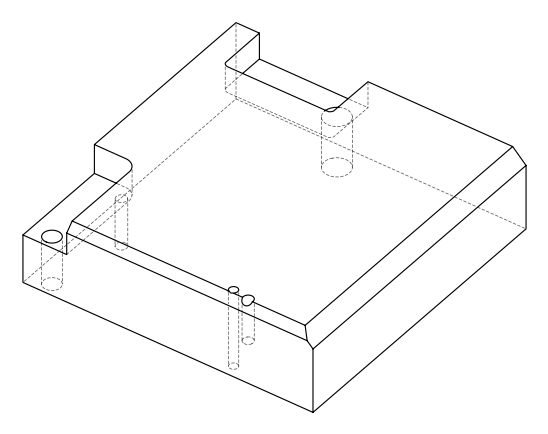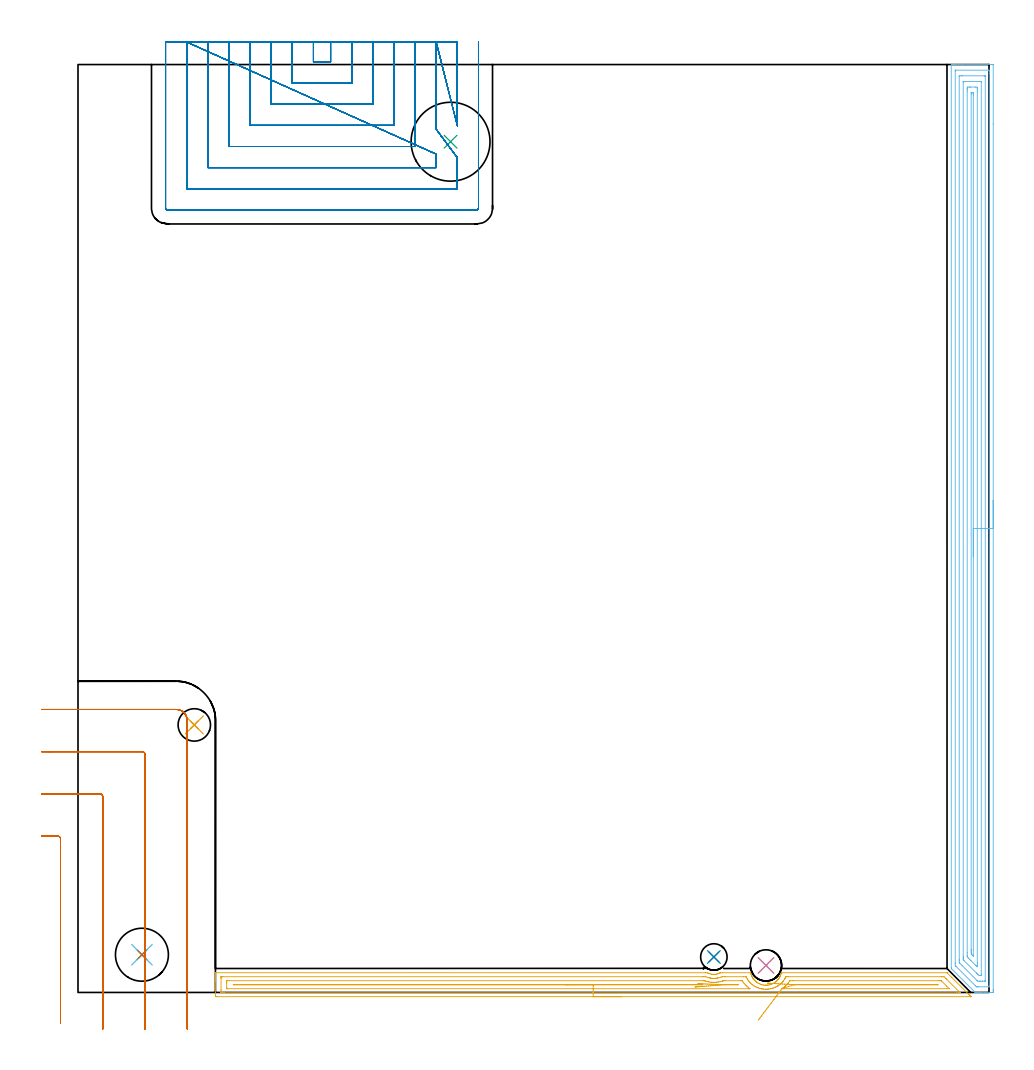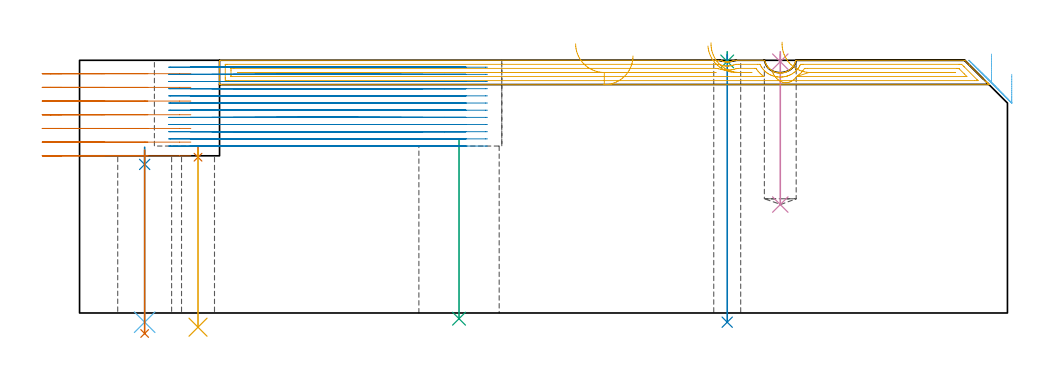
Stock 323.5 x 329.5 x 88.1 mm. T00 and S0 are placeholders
(PLAN: 14 operations, 9 tool changes, 77.6 min)
(1 SPOT_DRILL | STEP1HOLE | NXT0321_9005460120000 | 0.04 min | 3658 mm3)
(2 SPOT_DRILL_1 | STEP1HOLE_1 | NXT0321_9005460120000 | 0.06 min | 3940 mm3)
(3 SPOT_DRILL_2 | STEP1HOLE_2 | NXT0321_9005460120000 | 0.03 min | 2 mm3)
(4 SPOT_DRILL_3 | STEP1POCKET | NXT0321_9005460120000 | 0.03 min | 0 mm3)
(5 DRILL_THROUGH_HOLE_INTO_CENTER | STEP1HOLE | UGT0301_510 | 0.26 min | 5763 mm3)
(6 DRILL_THROUGH_HOLE_INTO_CENTER_1 | STEP1HOLE_1 | NXT0301_065 | 0.25 min | 3656 mm3)
(7 DRILL_TO_ENLARGE_THROUGH_HOLE | STEP1HOLE_1 | UGT0301_256 | 0.26 min | 16833 mm3)
(8 DRILL_THROUGH_HOLE_INTO_CENTER_2 | STEP1HOLE_2 | NXT0301_065 | 0.37 min | 6090 mm3)
(9 INDEXABLE_INSERT_DRILL_THROUGH_HOLE_FROM_SOLID | STEP1HOLE_3 | NXT0302_027 | 0.26 min | 54215 mm3)
(10 DRILL_BLIND_HOLE_INTO_CENTER | STEP1POCKET | NXT0301_082 | 0.21 min | 4724 mm3)
(11 AREA_MILL | FG_CHAMFER_SURFACE | UGT0205_001 | 8.63 min | 9986 mm3)
(12 AREA_MILL_1 | FG_CHAMFER_SURFACE_1 | UGT0205_001 | 15.91 min | 36202 mm3)
(13 MILL_CORNER_NOTCH_RECTANGULAR | CORNER_NOTCH_RECTANGULAR | UGT0201_094 | Follow Part, ap 5, ae 75% | 7.42 min | 165030 mm3)
(14 MILL_SLOT | SLOT_PARTIAL_RECTANGULAR | NXT0201_013 | Follow Part, ap 2.5, ae 75% | 43.88 min | 186157 mm3)
(TOOL NXT0321_9005460120000 | NC Spot Drill, 142deg, 12mm, Carbide, Uncoated | D12 PA142 FL30 Z2)
(TOOL UGT0301_510 | Carbide Drill 11.5 mm | D11.5 PA118 FL94 Z2)
(TOOL NXT0301_065 | Carbide Drill 9.4mm [860.1-0940-075A1-MM 2214] | D9.4 PA140 FL98 Z2)
(TOOL UGT0301_256 | Twist Drill 18.8 mm | D18.8 PA118 FL135 Z2)
(TOOL NXT0302_027 | Index. Insert Drill 28mm [880-D2800L32-05] | D28 PA176 FL140 Z2)
(TOOL NXT0301_082 | Carbide Drill 11.1mm [860.1-1110-033A1-MM 2214] | D11.1 PA140 FL55 Z2)
(TOOL UGT0205_001 | Chamfer Mill 20 x 3 x 45 deg. | D20 FL50 Z2)
(TOOL UGT0201_094 | End mill 20 mm | D20 FL38 Z4)
(TOOL NXT0201_013 | ENDMILL 10mm | D10 FL30 Z4)
(OP 1 SPOT_DRILL)
G17 G21 G94 G90
T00 M6
G54
G17 G0 G90 X41.3 Y95. S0 M3
G43 Z98.1 H0
G94 G81 G98 Z54.305 F250. R57.8
G80
M5
M2
(OP 2 SPOT_DRILL_1)
G17 G21 G94 G90
T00 M6
G54
G17 G0 G90 X22.7 Y13.4 S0 M3
G43 Z98.1 H0
G94 G81 G98 Z51.8 F250. R57.8
G80
M5
M2
(OP 3 SPOT_DRILL_2)
G17 G21 G94 G90
T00 M6
G54
G17 G0 G90 X225.8 Y12.6 S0 M3
G43 Z98.1 H0
G94 G81 G98 Z87.695 F250. R91.1
G80
M5
M2
(OP 4 SPOT_DRILL_3)
G17 G21 G94 G90
T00 M6
G54
G17 G0 G90 X244.3 Y9.6 S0 M3
G43 Z98.1 H0
G94 G81 G98 Z87.622 F250. R91.1
G80
M5
M2
(OP 5 DRILL_THROUGH_HOLE_INTO_CENTER)
G17 G21 G94 G90
T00 M6
G54
G17 G0 G90 X41.3 Y95. S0 M3
G43 Z98.1 H0
G94 G73 G98 Z-4.955 F250. Q9.959 R56.8
G80
M5
M2
(OP 6 DRILL_THROUGH_HOLE_INTO_CENTER_1)
G17 G21 G94 G90
T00 M6
G54
G17 G0 G90 X22.7 Y13.4 S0 M3
G43 Z98.1 H1
G94 G73 G98 Z-3.211 F250. Q8.287 R56.8
G80
M5
M2
(OP 7 DRILL_TO_ENLARGE_THROUGH_HOLE)
G17 G21 G94 G90
T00 M6
G54
G17 G0 G90 X22.7 Y13.4 S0 M3
G43 Z98.1 H0
G94 G73 G98 Z-7.148 F250. Q15.487 R56.8
G80
M5
M2
(OP 8 DRILL_THROUGH_HOLE_INTO_CENTER_2)
G17 G21 G94 G90
T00 M6
G54
G17 G0 G90 X225.8 Y12.6 S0 M3
G43 Z98.1 H1
G94 G73 G98 Z-3.211 F250. Q9.131 R90.1
G80
M5
M2
(OP 9 INDEXABLE_INSERT_DRILL_THROUGH_HOLE_FROM_SOLID)
G17 G21 G94 G90
T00 M6
G54
G17 G0 G90 X132.3 Y302.1 S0 M3
G43 Z98.1 H1
G94 G81 G98 Z-1.989 F250. R60.2
G80
M5
M2
(OP 10 DRILL_BLIND_HOLE_INTO_CENTER)
G17 G21 G94 G90
T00 M6
G54
G17 G0 G90 X244.3 Y9.6 S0 M3
G43 Z98.1 H1
G94 G81 G98 Z37.8 F250. R90.1
G80
M5
M2
(OP 11 AREA_MILL)
G17 G21 G94 G90
T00 M6
G54
G17 G0 G90 X192.95 Y-1.5 S1061 M3
G43 Z98.1 H0
Z89.6
G94 G1 X192.912 Z88.728 F250.
X192.798 Z87.864
X192.609 Z87.012
X192.347 Z86.18
X192.013 Z85.374
X191.61 Z84.6
X191.141 Z83.864
X190.61 Z83.172
X190.021 Z82.529
X189.378 Z81.94
X188.686 Z81.409
X187.95 Z80.94
X187.176 Z80.537
X186.37 Z80.203
X185.538 Z79.941
X184.686 Z79.752
X183.822 Z79.638
X182.95 Z79.6
X49.416
X49.086 Y-1.498 Z79.601
X48.81 Y-1.493 Z79.604
X48.8 Y-1.176 Z79.922
Y4.059 Z85.153
Y4.6 Z85.697
Y4.931 Z86.027
Y5.473 Z86.568
Y5.803 Z86.898
Y6.465 Z87.564
Y6.754 Z87.853
X48.802 Y6.878 Z87.97
X48.81 Y6.997 Z88.088
X48.969 Y7. Z88.1
X222.698
X223.499 Y6.994 Z88.092
X223.564 Y6.967 Z88.067
X223.648 Y6.923 Z88.023
X224.048 Y6.753 Z87.848
X224.259 Y6.676 Z87.775
X224.455 Y6.609 Z87.702
X224.9 Y6.502 Z87.594
X225.17 Y6.458 Z87.555
X225.348 Y6.432 Z87.525
X225.377 Y6.43 Z87.522
X225.484 Y6.421 Z87.515
X225.578 Y6.416 Z87.505
X225.599 Y6.412 Z87.507
X225.627 Y6.41 Z87.505
X225.824 Y6.412 Z87.501
X225.962 Y6.409 Z87.505
X225.979 Y6.41 Z87.507
X226.047 Y6.415 Z87.511
X226.057 Y6.418 Z87.509
X226.139 Y6.422 Z87.518
X226.241 Y6.43 Z87.524
X226.689 Y6.499 Z87.593
X227.133 Y6.605 Z87.699
X227.546 Y6.749 Z87.848
X227.951 Y6.923 Z88.023
X228.033 Y6.966 Z88.065
X228.057 Y6.978 Z88.078
X228.089 Y6.993 Z88.093
X228.95 Y7. Z88.1
X238.775
X238.851 Y6.995 Z88.091
X238.878 Y6.925 Z88.022
X239.004 Y6.475 Z87.573
X239.073 Y6.281 Z87.38
X239.161 Y6.032 Z87.131
X239.265 Y5.803 Z86.902
X239.367 Y5.58 Z86.679
X239.608 Y5.141 Z86.241
X239.63 Y5.107 Z86.206
X239.668 Y5.054 Z86.153
X239.761 Y4.931 Z86.026
X239.867 Y4.786 Z85.885
X239.954 Y4.668 Z85.767
X239.966 Y4.653 Z85.752
X240.103 Y4.495 Z85.59
X240.264 Y4.305 Z85.404
X240.311 Y4.25 Z85.349
X240.34 Y4.221 Z85.321
X240.522 Y4.04 Z85.139
X240.856 Y3.768 Z84.868
X240.958 Y3.684 Z84.784
X241.157 Y3.545 Z84.642
X241.254 Y3.477 Z84.573
X241.419 Y3.359 Z84.458
X241.857 Y3.131 Z84.226
X242.307 Y2.932 Z84.029
X242.751 Y2.783 Z83.88
X243.2 Y2.671 Z83.769
X243.646 Y2.6 Z83.699
X244.093 Y2.565 Z83.659
X244.134
X244.266 Y2.568 Z83.656
X244.357 Z83.657
X244.539 Y2.566 Z83.662
X244.939 Y2.6 Z83.698
X244.985 Y2.604 Z83.702
X245.434 Y2.677 Z83.775
X245.878 Y2.793 Z83.886
X245.921 Y2.808 Z83.9
X246.101 Y2.867 Z83.966
X246.182 Y2.895 Z83.994
X246.328 Y2.947 Z84.043
X246.77 Y3.14 Z84.239
X246.855 Y3.186 Z84.285
X247.172 Y3.36 Z84.458
X247.663 Y3.695 Z84.794
X247.909 Y3.899 Z84.999
X247.985 Y3.963 Z85.062
X248.087 Y4.059 Z85.157
X248.29 Y4.25 Z85.35
X248.336 Y4.301 Z85.401
X248.51 Y4.495 Z85.591
X248.556 Y4.544 Z85.641
X248.789 Y4.851 Z85.95
X248.842 Y4.931 Z86.027
X248.898 Y5.013 Z86.112
X248.985 Y5.141 Z86.24
X249.054 Y5.263 Z86.361
X249.112 Y5.367 Z86.463
X249.196 Y5.514 Z86.613
X249.233 Y5.58 Z86.679
X249.257 Y5.63 Z86.729
X249.338 Y5.803 Z86.899
X249.448 Y6.034 Z87.132
X249.494 Y6.169 Z87.269
X249.529 Y6.274 Z87.373
X249.596 Y6.476 Z87.573
X249.652 Y6.676 Z87.77
X249.692 Y6.82 Z87.915
X249.724 Y6.927 Z88.02
X249.748 Y6.997 Z88.089
X249.94 Y7. Z88.1
X308.445
X308.595 Y6.997 Z88.089
X308.679 Y6.922 Z88.019
X310.23 Y5.37 Z86.47
X315.905 Y-0.303 Z80.793
X316.037 Y-0.436 Z80.662
X316.204 Y-0.603 Z80.495
X316.342 Y-0.739 Z80.356
X316.484 Y-0.883 Z80.215
X316.63 Y-1.029 Z80.069
X316.778 Y-1.176 Z79.92
X316.931 Y-1.33 Z79.768
X317.092 Y-1.491 Z79.607
X317.096 Y-1.498 Z79.6
Y-1.499 Z79.599
X317.039 Y-1.5 Z79.6
X316.931
X182.95
Y-0.086 Z81.014
X51.873
X51.202 Y-0.084 Z81.016
X50.976 Y-0.082 Z81.018
X50.853 Y-0.079 Z81.021
X50.809 Y-0.069 Z81.031
X50.807 Y-0.045 Z81.055
X50.802 Y0.088 Z81.188
X50.8 Y0.569 Z81.669
Y0.962 Z82.062
Y4.931 Z86.031
X50.801 Y5.323 Z86.423
X50.804 Y5.455 Z86.555
X50.81 Y5.559 Z86.659
X50.813 Y5.58 Z86.68
X50.827 Y5.581 Z86.681
X50.867 Y5.583 Z86.683
X51.202 Y5.585 Z86.685
X51.425 Y5.586 Z86.686
X221.804 Y5.585 Z86.685
X222.029 Y5.584 Z86.684
X222.698 Y5.579 Z86.679
X222.938 Y5.569 Z86.669
X223.591 Y5.338 Z86.438
X223.771 Y5.284 Z86.384
X224.377 Y5.14 Z86.24
X224.484 Y5.118 Z86.218
X224.572 Y5.104 Z86.204
X224.932 Y5.052 Z86.152
X225.338 Y5.008 Z86.108
X225.377 Y5.004 Z86.104
X225.431 Y5.001 Z86.101
X225.839 Y5. Z86.1
X226.251 Y5.008 Z86.108
X226.27 Y5.009 Z86.109
X226.312 Y5.013 Z86.113
X226.715 Y5.06 Z86.16
X227.07 Y5.113 Z86.213
X227.164 Y5.129 Z86.229
X227.723 Y5.257 Z86.357
X228.057 Y5.355 Z86.455
X228.701 Y5.579 Z86.679
X228.783 Y5.581 Z86.681
X228.95 Y5.583 Z86.683
X229.62 Y5.586 Z86.686
X229.843
X236.319
X236.989 Y5.584 Z86.684
X237.216 Y5.581 Z86.681
X237.245 Y5.579 Z86.679
X237.266 Y5.56 Z86.66
X237.276 Y5.548 Z86.648
X237.305 Y5.494 Z86.594
X237.588 Y4.931 Z86.031
X237.882 Y4.433 Z85.533
X238.158 Y4.059 Z85.159
X238.436 Y3.723 Z84.823
X238.775 Y3.349 Z84.449
X238.94 Y3.186 Z84.286
X239.336 Y2.859 Z83.959
X239.668 Y2.606 Z83.706
X240.086 Y2.314 Z83.414
X240.562 Y2.056 Z83.156
X240.752 Y1.958 Z83.058
X241.079 Y1.809 Z82.909
X241.455 Y1.659 Z82.759
X241.549 Y1.626 Z82.726
X242.124 Y1.441 Z82.541
X242.348 Y1.384 Z82.484
X242.427 Y1.365 Z82.465
X242.679 Y1.312 Z82.412
X242.884 Y1.278 Z82.378
X243.241 Y1.221 Z82.321
X243.494 Y1.195 Z82.295
X244.134 Y1.155 Z82.255
X244.427 Y1.156 Z82.256
X244.726 Y1.163 Z82.263
X245.028 Y1.188 Z82.288
X245.265 Y1.21 Z82.31
X245.921 Y1.312 Z82.412
X246.031 Y1.334 Z82.434
X246.479 Y1.441 Z82.541
X246.77 Y1.527 Z82.627
X246.814 Y1.541 Z82.641
X247.387 Y1.754 Z82.854
X247.707 Y1.895 Z82.995
X247.996 Y2.031 Z83.131
X248.513 Y2.314 Z83.414
X248.567 Y2.346 Z83.446
X248.58 Y2.354 Z83.454
X248.6 Y2.369 Z83.469
X249.087 Y2.711 Z83.811
X249.494 Y3.039 Z84.139
X249.573 Y3.109 Z84.209
X249.655 Y3.186 Z84.286
X250.017 Y3.547 Z84.647
X250.387 Y3.968 Z85.068
X250.427 Y4.019 Z85.119
X250.455 Y4.059 Z85.159
X250.786 Y4.542 Z85.642
X251.011 Y4.931 Z86.031
X251.105 Y5.102 Z86.202
X251.28 Y5.445 Z86.545
X251.347 Y5.567 Z86.667
X251.393 Y5.579 Z86.679
X251.508 Y5.581 Z86.681
X252.173 Y5.585 Z86.685
X252.396 Y5.586 Z86.686
X306.659 Y5.585 Z86.685
X306.883 Y5.584 Z86.684
X307.552 Y5.579 Z86.679
X308.215 Y4.931 Z86.031
X308.445 Y4.704 Z85.804
X312.911 Y0.238 Z81.338
X313.187 Y-0.047 Z81.053
X313.213 Y-0.074 Z81.026
X313.195 Y-0.079 Z81.021
X313.102 Y-0.082 Z81.018
X312.911 Y-0.084 Z81.016
X312.688 Y-0.085 Z81.015
X312.018 Y-0.086 Z81.014
X182.95
Y1.328 Z82.428
X53.104 Y1.329 Z82.429
X52.989 Y1.331 Z82.431
X52.874 Y1.334 Z82.434
X52.81 Y1.338 Z82.438
X52.806 Y1.38 Z82.48
X52.803 Y1.441 Z82.541
X52.8 Y1.625 Z82.725
Y3.37 Z84.47
X52.806 Y4.059 Z85.159
X52.81 Y4.15 Z85.25
X52.813 Y4.165 Z85.265
X52.836 Y4.167 Z85.267
X52.875 Y4.17 Z85.27
X52.989 Y4.171 Z85.271
X53.766
X221.804
X222.193 Y4.167 Z85.267
X222.385 Y4.164 Z85.264
X222.688 Y4.068 Z85.168
X222.717 Y4.059 Z85.159
X223.591 Y3.835 Z84.935
X223.887 Y3.769 Z84.869
X224.484 Y3.674 Z84.774
X224.927 Y3.626 Z84.726
X225.377 Y3.594 Z84.694
X225.862 Y3.585 Z84.685
X226.27 Y3.598 Z84.698
X226.709 Y3.63 Z84.73
X227.164 Y3.682 Z84.782
X227.497 Y3.733 Z84.833
X228.057 Y3.847 Z84.947
X228.232 Y3.887 Z84.987
X228.877 Y4.059 Z85.159
X228.932 Y4.076 Z85.176
X229.153 Y4.146 Z85.246
X229.243 Y4.164 Z85.264
X229.339 Y4.166 Z85.266
X229.728 Y4.171 Z85.271
X235.434
X235.665 Y4.169 Z85.269
X235.818 Y4.165 Z85.265
X235.855 Y4.162 Z85.262
X235.862 Y4.157 Z85.257
X235.875 Y4.14 Z85.24
X235.928 Y4.059 Z85.159
X236.096 Y3.796 Z84.896
X236.563 Y3.186 Z84.286
X236.989 Y2.699 Z83.799
X237.366 Y2.314 Z83.414
X237.882 Y1.888 Z82.988
X238.473 Y1.441 Z82.541
X238.592 Y1.35 Z82.45
X238.605 Y1.335 Z82.435
X238.499 Y1.333 Z82.433
X238.345 Y1.33 Z82.43
X238.113 Y1.329 Z82.429
X237.998 Y1.328 Z82.428
X182.95
Y2.743 Z83.843
X55.229
X55.214 Y2.744 Z83.844
X55.128 Y2.749 Z83.849
X55.22 Y2.752 Z83.852
X55.653 Y2.757 Z83.857
X55.668
X221.35
X221.789 Y2.756 Z83.856
X221.804 Y2.755 Z83.855
X221.834 Y2.749 Z83.849
X221.819 Y2.746 Z83.846
X221.804 Y2.744 Z83.844
X221.365 Y2.743 Z83.843
X220.926
X182.95
X182.078 Z83.881
X181.213 Z83.995
X180.362 Z84.183
X179.53 Z84.446
X178.724 Z84.78
X177.95 Z85.182
X177.214 Z85.651
X176.522 Z86.182
X175.879 Z86.772
X175.29 Z87.415
X174.758 Z88.107
X174.29 Z88.843
X173.887 Z89.616
X173.553 Z90.422
X173.291 Z91.254
X173.102 Z92.106
X172.988 Z92.971
X172.95 Z93.843
G0 Z98.1
X219.083 Y1.937
Z93.066
G1 X219.187 Y1.945 Z92.199
X219.365 Y1.958 Z91.346
X219.617 Y1.978 Z90.511
X219.941 Y2.002 Z89.701
X220.334 Y2.032 Z88.923
X220.793 Y2.067 Z88.182
X221.315 Y2.107 Z87.483
X221.895 Y2.151 Z86.833
X222.529 Y2.199 Z86.237
X223.213 Y2.252 Z85.698
X223.942 Y2.307 Z85.221
X224.709 Y2.365 Z84.809
X225.508 Y2.426 Z84.466
X226.335 Y2.489 Z84.194
X227.182 Y2.554 Z83.996
X228.043 Y2.62 Z83.872
X228.912 Y2.686 Z83.824
X229.781 Y2.752 Z83.852
X229.828 Y2.756 Z83.856
X229.843
X233.87 Y2.757 Z83.857
X234.309 Y2.75 Z83.85
X234.396 Y2.748 Z83.848
X234.324 Y2.744 Z83.844
X234.309 Y2.743 Z83.843
X230.282
X229.843 Y2.75 Z83.85
X229.781 Y2.752 Z83.852
X228.912 Y2.783 Z83.921
X228.052 Y2.814 Z84.066
X227.208 Y2.845 Z84.286
X226.387 Y2.874 Z84.578
X225.594 Y2.903 Z84.941
X224.836 Y2.93 Z85.371
X224.118 Y2.956 Z85.866
X223.446 Y2.981 Z86.422
X222.825 Y3.003 Z87.034
X222.259 Y3.023 Z87.698
X221.754 Y3.042 Z88.409
X221.312 Y3.058 Z89.161
X220.938 Y3.071 Z89.949
X220.633 Y3.082 Z90.766
X220.401 Y3.09 Z91.607
X220.243 Y3.096 Z92.465
X220.161 Y3.099 Z93.333
X220.154 Z94.206
G0 X241.533 Y-9.89 Z84.008
G1 X241.878 Y-9.432 Z83.351
X242.256 Y-8.929 Z82.746
X242.665 Y-8.387 Z82.198
X243.1 Y-7.809 Z81.712
X243.56 Y-7.199 Z81.291
X244.04 Y-6.562 Z80.937
X244.537 Y-5.902 Z80.655
X245.046 Y-5.226 Z80.446
X245.565 Y-4.538 Z80.311
X246.089 Y-3.842 Z80.252
X246.614 Y-3.146 Z80.269
X247.136 Y-2.453 Z80.362
X247.651 Y-1.769 Z80.53
X248.155 Y-1.1 Z80.772
X248.645 Y-0.45 Z81.086
X249.116 Y0.176 Z81.47
X249.566 Y0.772 Z81.921
X249.99 Y1.335 Z82.435
X250. Y1.348 Z82.448
X250.057 Y1.393 Z82.493
X250.123 Y1.441 Z82.541
X250.276 Y1.55 Z82.65
X250.387 Y1.63 Z82.73
X250.778 Y1.932 Z83.032
X251.234 Y2.314 Z83.414
X251.258 Y2.335 Z83.435
X251.28 Y2.356 Z83.456
X251.696 Y2.78 Z83.88
X252.055 Y3.186 Z84.286
X252.108 Y3.25 Z84.35
X252.173 Y3.332 Z84.432
X252.734 Y4.138 Z85.238
X252.763 Y4.165 Z85.265
X252.836 Y4.167 Z85.267
X252.952 Y4.17 Z85.27
X253.066 Y4.171 Z85.271
X253.844
X305.766
X305.881 Y4.17 Z85.27
X306.112 Y4.167 Z85.267
X306.529 Y4.159 Z85.259
X306.641 Y4.059 Z85.159
X306.659 Y4.042 Z85.142
X308.445 Y2.256 Z83.356
X309.256 Y1.441 Z82.541
X309.338 Y1.355 Z82.455
X309.344 Y1.334 Z82.434
X308.445 Y1.329 Z82.429
X250.387
X249.99 Y1.335 Z82.435
X254.316 Y2.749 Z83.849
X254.404 Y2.752 Z83.852
X254.838 Y2.757 Z83.857
X254.853
X304.857
X305.312 Y2.756 Z83.856
X305.326 Y2.755 Z83.855
X305.334 Y2.75 Z83.85
X305.324 Y2.745 Z83.845
X305.311 Y2.744 Z83.844
X298.516 Y2.743 Z83.843
X254.413
X254.399 Y2.744 Z83.844
X254.316 Y2.749 Z83.849
X253.449 Y2.8 Z83.938
X252.594 Y2.85 Z84.103
X251.757 Y2.9 Z84.341
X250.943 Y2.948 Z84.652
X250.159 Y2.994 Z85.033
X249.412 Y3.038 Z85.481
X248.706 Y3.08 Z85.992
X248.048 Y3.119 Z86.563
X247.441 Y3.155 Z87.189
X246.892 Y3.187 Z87.866
X246.403 Y3.216 Z88.588
X245.98 Y3.241 Z89.35
X245.624 Y3.262 Z90.146
X245.338 Y3.279 Z90.97
X245.126 Y3.292 Z91.816
X244.988 Y3.3 Z92.678
X244.925 Y3.304 Z93.548
X244.938 Y3.303 Z94.42
G0 Z98.1
M5
M2
(OP 12 AREA_MILL_1)
G17 G21 G94 G90
T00 M6
G54
G17 G0 G90 X325. Y174.75 S1061 M3
G43 Z98.1 H0
Z83.2
G94 G1 Y174.712 Z82.328 F250.
Y174.598 Z81.464
Y174.409 Z80.612
Y174.147 Z79.78
Y173.813 Z78.974
Y173.41 Z78.2
Y172.942 Z77.464
Y172.41 Z76.772
Y171.821 Z76.129
Y171.178 Z75.54
Y170.486 Z75.008
Y169.75 Z74.54
Y168.976 Z74.137
Y168.17 Z73.803
Y167.338 Z73.541
Y166.486 Z73.352
Y165.622 Z73.238
Y164.75 Z73.2
Y1.102
X324.999 Y0.632 Z73.201
X324.995 Y0.212 Z73.203
X324.992 Y0.01 Z73.205
X324.582 Y0. Z73.614
X321.945 Z76.25
X320.551 Z77.645
X320.187 Z78.008
X319.459 Z78.741
X319.157 Z79.043
X318.61 Y0.001 Z79.582
X318.592 Y0.005 Z79.6
X318.429 Y0.171 Z79.77
X310.26 Y8.341 Z87.939
X310.104 Y8.505 Z88.089
X310.1 Y8.681 Z88.1
Y329.315
X310.102 Y329.49 Z88.089
X310.27 Y329.497 Z87.922
X310.446 Y329.5 Z87.754
X310.669 Z87.531
X311.397 Z86.798
X312.64 Z85.557
X314.034 Z84.162
X324.582 Z73.615
X324.843 Y329.497 Z73.355
X324.992 Y329.49 Z73.206
X324.999 Y329.338 Z73.199
X325. Y308.353 Z73.2
Y164.75
X323.586 Z74.614
X323.585 Y2.421 Z74.615
X323.581 Y2.035 Z74.619
X323.58 Y2.017 Z74.62
X323.559 Y2.01 Z74.641
X323.486 Y2.004 Z74.714
X323.376 Y2.001 Z74.824
X319.722 Y2. Z78.478
X319.308 Y2.002 Z78.892
X319.17 Y2.005 Z79.03
X319.062 Y2.01 Z79.138
X318.975 Y2.087 Z79.225
X318.63 Y2.421 Z79.57
X311.878 Y9.172 Z86.322
X311.678 Y9.375 Z86.522
X311.578 Y9.479 Z86.622
X311.531 Y9.531 Z86.669
X311.521 Y9.576 Z86.679
X311.515 Y10.35 Z86.685
Y10.47
Y327.079
X311.519 Y327.465 Z86.681
X311.521 Y327.483 Z86.679
X311.541 Y327.49 Z86.659
X311.614 Y327.496 Z86.586
X311.724 Y327.499 Z86.476
X323.29 Y327.5 Z74.91
X323.502 Y327.498 Z74.698
X323.537 Y327.495 Z74.663
X323.571 Y327.491 Z74.629
X323.579 Y327.446 Z74.621
X323.584 Y327.2 Z74.616
X323.585 Y327.079 Z74.615
X323.586 Y326.304 Z74.614
Y164.75
X322.172 Z76.028
X322.171 Y4.21 Z76.029
X322.17 Y4.095 Z76.03
X322.167 Y4.038 Z76.033
X322.165 Y4.016 Z76.035
X322.144 Y4.007 Z76.056
X321.945 Y4.004 Z76.255
X321.272 Y4. Z76.928
X321.066 Z77.134
X320.393 Y4.001 Z77.807
X320.187 Y4.002 Z78.013
X319.504 Y4.01 Z78.696
X319.308 Y4.192 Z78.892
X319.29 Y4.21 Z78.91
X313.923 Y9.576 Z84.277
X313.155 Y10.348 Z85.045
X313.037 Y10.47 Z85.163
X312.935 Y10.59 Z85.265
X312.933 Y10.696 Z85.267
X312.929 Y11.365 Z85.271
Y11.595
Y325.29
X312.93 Y325.405 Z85.27
X312.933 Y325.462 Z85.267
X312.935 Y325.484 Z85.265
X312.956 Y325.493 Z85.244
X313.155 Y325.496 Z85.045
X313.828 Y325.5 Z84.372
X314.034 Z84.166
X321.74 Y325.499 Z76.46
X321.945 Y325.496 Z76.255
X322.15 Y325.49 Z76.05
X322.165 Y325.485 Z76.035
X322.167 Y325.468 Z76.033
X322.17 Y325.428 Z76.03
X322.171 Y325.367 Z76.029
Y325.29
X322.172 Y164.75 Z76.028
X320.757 Z77.443
Y6.313
X320.755 Y6.119 Z77.445
X320.753 Y6.05 Z77.447
X320.751 Y6.017 Z77.449
X320.734 Y6.01 Z77.466
X320.626 Y6.007 Z77.574
X320.187 Y6. Z78.013
X319.969 Y6.01 Z78.231
X319.556 Y6.404 Z78.644
X319.308 Y6.644 Z78.892
X319.056 Y6.893 Z79.144
X314.585 Y11.365 Z83.615
X314.473 Y11.481 Z83.727
X314.385 Y11.576 Z83.815
X314.349 Y11.623 Z83.851
X314.348 Y11.656 Z83.852
X314.344 Y11.943 Z83.856
X314.343 Y12.259 Z83.857
Y12.839
Y323.187
X314.345 Y323.381 Z83.855
X314.347 Y323.45 Z83.853
X314.349 Y323.483 Z83.851
X314.366 Y323.49 Z83.834
X314.474 Y323.493 Z83.726
X314.913 Y323.5 Z83.287
X320.187 Z78.013
X320.626 Y323.494 Z77.574
X320.734 Y323.49 Z77.466
X320.751 Y323.486 Z77.449
X320.753 Y323.469 Z77.447
X320.755 Y323.432 Z77.445
X320.757 Y323.35 Z77.443
Y164.75
X319.343 Z78.857
Y10.47
X319.341 Y9.576 Z78.859
X319.34 Y9.543 Z78.86
X319.308 Y9.102 Z78.892
X318.825 Y9.576 Z79.375
X317.033 Y11.365 Z81.167
X316.671 Y11.728 Z81.529
X316.143 Y12.259 Z82.057
X315.792 Y12.618 Z82.408
X315.76 Y13.154 Z82.44
X315.758 Y13.188 Z82.442
X315.757 Y14.048 Z82.443
Y319.924
X315.758 Y320.818 Z82.442
X315.759 Y320.852 Z82.441
X315.792 Y321.49 Z82.408
X316.005 Y321.496 Z82.195
X316.671 Y321.499 Z81.529
X316.88 Y321.5 Z81.32
X318.639 Y321.499 Z79.561
X319.308 Y321.49 Z78.892
X319.341 Y320.818 Z78.859
X319.342 Y320.784 Z78.858
X319.343 Y319.924 Z78.857
Y164.75
X317.929 Z80.271
X317.928 Y13.154 Z80.272
X317.927 Y12.984 Z80.273
X317.926 Y12.956 Z80.274
X317.924 Y12.941 Z80.276
X317.893 Y12.967 Z80.307
X317.696 Y13.154 Z80.504
X317.55 Y13.301 Z80.65
X317.185 Y13.675 Z81.015
X317.178 Y14.048 Z81.022
X317.174 Y14.431 Z81.026
X317.172 Y14.942 Z81.028
X317.171 Y15.328 Z81.029
X317.172 Y319.03 Z81.028
X317.174 Y319.412 Z81.026
X317.178 Y319.468 Z81.022
X317.18 Y319.49 Z81.02
X317.204 Y319.492 Z80.996
X317.319 Y319.496 Z80.881
X317.55 Y319.499 Z80.65
X317.704 Z80.496
X317.827 Y319.495 Z80.373
X317.908 Y319.49 Z80.292
X317.922 Y319.486 Z80.278
X317.924 Y319.465 Z80.276
X317.926 Y319.415 Z80.274
X317.928 Y319.03 Z80.272
X317.929 Y318.644 Z80.271
Y164.75
Y163.878 Z80.309
Y163.014 Z80.423
Y162.162 Z80.612
Y161.33 Z80.874
Y160.524 Z81.208
Y159.75 Z81.611
Y159.014 Z82.08
Y158.322 Z82.611
Y157.679 Z83.2
Y157.09 Z83.843
Y156.558 Z84.535
Y156.09 Z85.271
Y155.687 Z86.045
Y155.353 Z86.851
Y155.091 Z87.683
Y154.902 Z88.535
Y154.788 Z89.4
Y154.75 Z90.271
G0 Z98.1
M5
M2
(OP 13 MILL_CORNER_NOTCH_RECTANGULAR)
G17 G21 G94 G90
T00 M6
G54
G17 G0 G90 X-6.2 Y-10.846 S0 M3
G43 Z98.195 H0
Z83.424
G94 G1 Y-7.846 F250.
Y54.505 F500.
G3 X-7.195 Y55.5 R1.
G1 X-10.
X-13. F250.
G0 Z98.195
X8.8 Y-13.
Z83.424
G1 Y-10.
Y69.505 F500.
G3 X7.805 Y70.5 R1.
G1 X-10.
X-13. F250.
G0 Z98.195
X23.8 Y-13.
Z83.424
G1 Y-10.
Y84.504 F500.
G3 X22.804 Y85.5 R1.
G1 X-10.
X-13. F250.
G0 Z98.195
X38.8 Y-13.
Z83.424
G1 Y-10.
Y96.6 F500.
G3 X34.9 Y100.5 R3.9
G1 X-10.
X-13. F250.
G0 Z98.195
X-6.2 Y-10.846
Z78.653
G1 Y-7.846
Y54.505 F500.
G3 X-7.195 Y55.5 R1.
G1 X-10.
X-13. F250.
G0 Z98.195
X8.8 Y-13.
Z78.653
G1 Y-10.
Y69.505 F500.
G3 X7.805 Y70.5 R1.
G1 X-10.
X-13. F250.
G0 Z98.195
X23.8 Y-13.
Z78.653
G1 Y-10.
Y84.504 F500.
G3 X22.804 Y85.5 R1.
G1 X-10.
X-13. F250.
G0 Z98.195
X38.8 Y-13.
Z78.653
G1 Y-10.
Y96.6 F500.
G3 X34.9 Y100.5 R3.9
G1 X-10.
X-13. F250.
G0 Z98.195
X-6.2 Y-10.846
Z73.883
G1 Y-7.846
Y54.505 F500.
G3 X-7.195 Y55.5 R1.
G1 X-10.
X-13. F250.
G0 Z98.195
X8.8 Y-13.
Z73.883
G1 Y-10.
Y69.505 F500.
G3 X7.805 Y70.5 R1.
G1 X-10.
X-13. F250.
G0 Z98.195
X23.8 Y-13.
Z73.883
G1 Y-10.
Y84.504 F500.
G3 X22.804 Y85.5 R1.
G1 X-10.
X-13. F250.
G0 Z98.195
X38.8 Y-13.
Z73.883
G1 Y-10.
Y96.6 F500.
G3 X34.9 Y100.5 R3.9
G1 X-10.
X-13. F250.
G0 Z98.195
X-6.2 Y-10.846
Z69.112
G1 Y-7.846
Y54.505 F500.
G3 X-7.195 Y55.5 R1.
G1 X-10.
X-13. F250.
G0 Z98.195
X8.8 Y-13.
Z69.112
G1 Y-10.
Y69.505 F500.
G3 X7.805 Y70.5 R1.
G1 X-10.
X-13. F250.
G0 Z98.195
X23.8 Y-13.
Z69.112
G1 Y-10.
Y84.504 F500.
G3 X22.804 Y85.5 R1.
G1 X-10.
X-13. F250.
G0 Z98.195
X38.8 Y-13.
Z69.112
G1 Y-10.
Y96.6 F500.
G3 X34.9 Y100.5 R3.9
G1 X-10.
X-13. F250.
G0 Z98.195
X-6.2 Y-10.846
Z64.341
G1 Y-7.846
Y54.505 F500.
G3 X-7.195 Y55.5 R1.
G1 X-10.
X-13. F250.
G0 Z98.195
X8.8 Y-13.
Z64.341
G1 Y-10.
Y69.505 F500.
G3 X7.805 Y70.5 R1.
G1 X-10.
X-13. F250.
G0 Z98.195
X23.8 Y-13.
Z64.341
G1 Y-10.
Y84.504 F500.
G3 X22.804 Y85.5 R1.
G1 X-10.
X-13. F250.
G0 Z98.195
X38.8 Y-13.
Z64.341
G1 Y-10.
Y96.6 F500.
G3 X34.9 Y100.5 R3.9
G1 X-10.
X-13. F250.
G0 Z98.195
X-6.2 Y-10.846
Z59.571
G1 Y-7.846
Y54.505 F500.
G3 X-7.195 Y55.5 R1.
G1 X-10.
X-13. F250.
G0 Z98.195
X8.8 Y-13.
Z59.571
G1 Y-10.
Y69.505 F500.
G3 X7.805 Y70.5 R1.
G1 X-10.
X-13. F250.
G0 Z98.195
X23.8 Y-13.
Z59.571
G1 Y-10.
Y84.504 F500.
G3 X22.804 Y85.5 R1.
G1 X-10.
X-13. F250.
G0 Z98.195
X38.8 Y-13.
Z59.571
G1 Y-10.
Y96.6 F500.
G3 X34.9 Y100.5 R3.9
G1 X-10.
X-13. F250.
G0 Z98.195
X-6.2 Y-10.846
Z54.8
G1 Y-7.846
Y54.505 F500.
G3 X-7.195 Y55.5 R1.
G1 X-10.
X-13. F250.
G0 Z98.195
X8.8 Y-13.
Z54.8
G1 Y-10.
Y69.505 F500.
G3 X7.805 Y70.5 R1.
G1 X-10.
X-13. F250.
G0 Z98.195
X23.8 Y-13.
Z54.8
G1 Y-10.
Y84.504 F500.
G3 X22.804 Y85.5 R1.
G1 X-10.
X-13. F250.
G0 Z98.195
X38.8 Y-13.
Z54.8
G1 Y-10.
Y96.6 F500.
G3 X34.9 Y100.5 R3.9
G1 X-10.
X-13. F250.
G0 Z98.195
M5
M2
(OP 14 MILL_SLOT)
G17 G21 G94 G90
T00 M6
G54
G17 G0 G90 X83.6 Y337.5 S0 M3
G43 Z98.195 H0
Z85.695
G94 G1 Y334.5 F250.
Y330.4 F500.
X89.7
Y334.5
Y337.5 F250.
X76.1
Y334.5
Y322.9 F500.
X97.2
Y334.5
Y337.5 F250.
X68.6
Y334.5
Y315.4 F500.
X104.7
Y334.5
Y337.5 F250.
X61.1
Y334.5
Y307.9 F500.
X112.2
Y334.5
Y337.5 F250.
X53.6
Y334.5
Y300.4 F500.
X119.7
Y334.5
Y337.5 F250.
X46.1
Y334.5
Y292.9 F500.
X127.2
Y294.687
Y297.687 F250.
X38.6 Y337.5 F500.
Y334.5 F250.
Y285.4 F500.
X134.7
Y293.427
Y296.427 F250.
X127.2 Y306.514 F500.
Y309.514 F250.
Y334.5 F500.
Y337.5 F250.
X134.7 Y307.771 F500.
Y310.771 F250.
Y334.5 F500.
Y337.5 F250.
X31.1
Y334.5
Y278.5 F500.
G3 X31.7 Y277.9 R0.6
G1 X141.6
G3 X142.2 Y278.5 R0.6
G1 Y334.5
Y337.5 F250.
G0 X83.6 Z83.195
G1 Y334.5
Y330.4 F500.
X89.7
Y334.5
Y337.5 F250.
X76.1
Y334.5
Y322.9 F500.
X97.2
Y334.5
Y337.5 F250.
X68.6
Y334.5
Y315.4 F500.
X104.7
Y334.5
Y337.5 F250.
X61.1
Y334.5
Y307.9 F500.
X112.2
Y334.5
Y337.5 F250.
X53.6
Y334.5
Y300.4 F500.
X119.7
Y334.5
Y337.5 F250.
X46.1
Y334.5
Y292.9 F500.
X127.2
Y294.687
Y297.687 F250.
X38.6 Y337.5 F500.
Y334.5 F250.
Y285.4 F500.
X134.7
Y293.428
Y296.428 F250.
X127.2 Y306.514 F500.
Y309.514 F250.
Y334.5 F500.
Y337.5 F250.
X134.7 Y307.771 F500.
Y310.771 F250.
Y334.5 F500.
Y337.5 F250.
X31.1
Y334.5
Y278.5 F500.
G3 X31.7 Y277.9 R0.6
G1 X141.6
G3 X142.2 Y278.5 R0.6
G1 Y334.5
Y337.5 F250.
G0 X83.6 Z80.696
G1 Y334.5
Y330.4 F500.
X89.7
Y334.5
Y337.5 F250.
X76.1
Y334.5
Y322.9 F500.
X97.2
Y334.5
Y337.5 F250.
X68.6
Y334.5
Y315.4 F500.
X104.7
Y334.5
Y337.5 F250.
X61.1
Y334.5
Y307.9 F500.
X112.2
Y334.5
Y337.5 F250.
X53.6
Y334.5
Y300.4 F500.
X119.7
Y334.5
Y337.5 F250.
X46.1
Y334.5
Y292.9 F500.
X127.2
Y294.687
Y297.687 F250.
X38.6 Y337.5 F500.
Y334.5 F250.
Y285.4 F500.
X134.7
Y293.428
Y296.428 F250.
X127.2 Y306.514 F500.
Y309.514 F250.
Y334.5 F500.
Y337.5 F250.
X134.7 Y307.77 F500.
Y310.77 F250.
Y334.5 F500.
Y337.5 F250.
X31.1
Y334.5
Y278.5 F500.
G3 X31.7 Y277.9 R0.6
G1 X141.6
G3 X142.2 Y278.5 R0.6
G1 Y334.5
Y337.5 F250.
G0 X83.6 Z78.196
G1 Y334.5
Y330.4 F500.
X89.7
Y334.5
Y337.5 F250.
X76.1
Y334.5
Y322.9 F500.
X97.2
Y334.5
Y337.5 F250.
X68.6
Y334.5
Y315.4 F500.
X104.7
Y334.5
Y337.5 F250.
X61.1
Y334.5
Y307.9 F500.
X112.2
Y334.5
Y337.5 F250.
X53.6
Y334.5
Y300.4 F500.
X119.7
Y334.5
Y337.5 F250.
X46.1
Y334.5
Y292.9 F500.
X127.2
Y294.687
Y297.687 F250.
X38.6 Y337.5 F500.
Y334.5 F250.
Y285.4 F500.
X134.7
Y293.428
Y296.428 F250.
X127.2 Y306.514 F500.
Y309.514 F250.
Y334.5 F500.
Y337.5 F250.
X134.7 Y307.77 F500.
Y310.77 F250.
Y334.5 F500.
Y337.5 F250.
X31.1
Y334.5
Y278.5 F500.
G3 X31.7 Y277.9 R0.6
G1 X141.6
G3 X142.2 Y278.5 R0.6
G1 Y334.5
Y337.5 F250.
G0 X83.6 Z75.697
G1 Y334.5
Y330.4 F500.
X89.7
Y334.5
Y337.5 F250.
X76.1
Y334.5
Y322.9 F500.
X97.2
Y334.5
Y337.5 F250.
X68.6
Y334.5
Y315.4 F500.
X104.7
Y334.5
Y337.5 F250.
X61.1
Y334.5
Y307.9 F500.
X112.2
Y334.5
Y337.5 F250.
X53.6
Y334.5
Y300.4 F500.
X119.7
Y334.5
Y337.5 F250.
X46.1
Y334.5
Y292.9 F500.
X127.2
Y294.687
Y297.687 F250.
X38.6 Y337.5 F500.
Y334.5 F250.
Y285.4 F500.
X134.7
Y293.428
Y296.428 F250.
X127.2 Y306.514 F500.
Y309.514 F250.
Y334.5 F500.
Y337.5 F250.
X134.7 Y307.771 F500.
Y310.771 F250.
Y334.5 F500.
Y337.5 F250.
X31.1
Y334.5
Y278.5 F500.
G3 X31.7 Y277.9 R0.6
G1 X141.6
G3 X142.2 Y278.5 R0.6
G1 Y334.5
Y337.5 F250.
G0 X83.6 Z73.197
G1 Y334.5
Y330.4 F500.
X89.7
Y334.5
Y337.5 F250.
X76.1
Y334.5
Y322.9 F500.
X97.2
Y334.5
Y337.5 F250.
X68.6
Y334.5
Y315.4 F500.
X104.7
Y334.5
Y337.5 F250.
X61.1
Y334.5
Y307.9 F500.
X112.2
Y334.5
Y337.5 F250.
X53.6
Y334.5
Y300.4 F500.
X119.7
Y334.5
Y337.5 F250.
X46.1
Y334.5
Y292.9 F500.
X127.2
Y294.687
Y297.687 F250.
X38.6 Y337.5 F500.
Y334.5 F250.
Y285.4 F500.
X134.7
Y293.434
Y296.434 F250.
X127.2 Y306.514 F500.
Y309.514 F250.
Y334.5 F500.
Y337.5 F250.
X134.7 Y307.765 F500.
Y310.765 F250.
Y334.5 F500.
Y337.5 F250.
X31.1
Y334.5
Y278.5 F500.
G3 X31.7 Y277.9 R0.6
G1 X141.6
G3 X142.2 Y278.5 R0.6
G1 Y334.5
Y337.5 F250.
G0 X83.6 Z70.698
G1 Y334.5
Y330.4 F500.
X89.7
Y334.5
Y337.5 F250.
X76.1
Y334.5
Y322.9 F500.
X97.2
Y334.5
Y337.5 F250.
X68.6
Y334.5
Y315.4 F500.
X104.7
Y334.5
Y337.5 F250.
X61.1
Y334.5
Y307.9 F500.
X112.2
Y334.5
Y337.5 F250.
X53.6
Y334.5
Y300.4 F500.
X119.7
Y334.5
Y337.5 F250.
X46.1
Y334.5
Y292.9 F500.
X127.2
Y294.687
Y297.687 F250.
X38.6 Y337.5 F500.
Y334.5 F250.
Y285.4 F500.
X134.7
Y293.434
Y296.434 F250.
X127.2 Y306.514 F500.
Y309.514 F250.
Y334.5 F500.
Y337.5 F250.
X134.7 Y307.765 F500.
Y310.765 F250.
Y334.5 F500.
Y337.5 F250.
X31.1
Y334.5
Y278.5 F500.
G3 X31.7 Y277.9 R0.6
G1 X141.6
G3 X142.2 Y278.5 R0.6
G1 Y334.5
Y337.5 F250.
G0 X83.6 Z68.198
G1 Y334.5
Y330.4 F500.
X89.7
Y334.5
Y337.5 F250.
X76.1
Y334.5
Y322.9 F500.
X97.2
Y334.5
Y337.5 F250.
X68.6
Y334.5
Y315.4 F500.
X104.7
Y334.5
Y337.5 F250.
X61.1
Y334.5
Y307.9 F500.
X112.2
Y334.5
Y337.5 F250.
X53.6
Y334.5
Y300.4 F500.
X119.7
Y334.5
Y337.5 F250.
X46.1
Y334.5
Y292.9 F500.
X127.2
Y294.687
Y297.687 F250.
X38.6 Y337.5 F500.
Y334.5 F250.
Y285.4 F500.
X134.7
Y293.428
Y296.428 F250.
X127.2 Y306.514 F500.
Y309.514 F250.
Y334.5 F500.
Y337.5 F250.
X134.7 Y307.765 F500.
Y310.765 F250.
Y334.5 F500.
Y337.5 F250.
X31.1
Y334.5
Y278.5 F500.
G3 X31.7 Y277.9 R0.6
G1 X141.6
G3 X142.2 Y278.5 R0.6
G1 Y334.5
Y337.5 F250.
G0 X83.6 Z65.699
G1 Y334.5
Y330.4 F500.
X89.7
Y334.5
Y337.5 F250.
X76.1
Y334.5
Y322.9 F500.
X97.2
Y334.5
Y337.5 F250.
X68.6
Y334.5
Y315.4 F500.
X104.7
Y334.5
Y337.5 F250.
X61.1
Y334.5
Y307.9 F500.
X112.2
Y334.5
Y337.5 F250.
X53.6
Y334.5
Y300.4 F500.
X119.7
Y334.5
Y337.5 F250.
X46.1
Y334.5
Y292.9 F500.
X127.2
Y294.687
Y297.687 F250.
X38.6 Y337.5 F500.
Y334.5 F250.
Y285.4 F500.
X134.7
Y293.427
Y296.427 F250.
X127.2 Y306.514 F500.
Y309.514 F250.
Y334.5 F500.
Y337.5 F250.
X134.7 Y307.765 F500.
Y310.765 F250.
Y334.5 F500.
Y337.5 F250.
X31.1
Y334.5
Y278.5 F500.
G3 X31.7 Y277.9 R0.6
G1 X141.6
G3 X142.2 Y278.5 R0.6
G1 Y334.5
Y337.5 F250.
G0 X83.6 Z63.199
G1 Y334.5
Y330.4 F500.
X89.7
Y334.5
Y337.5 F250.
X76.1
Y334.5
Y322.9 F500.
X97.2
Y334.5
Y337.5 F250.
X68.6
Y334.5
Y315.4 F500.
X104.7
Y334.5
Y337.5 F250.
X61.1
Y334.5
Y307.9 F500.
X112.2
Y334.5
Y337.5 F250.
X53.6
Y334.5
Y300.4 F500.
X119.7
Y334.5
Y337.5 F250.
X46.1
Y334.5
Y292.9 F500.
X127.2
Y294.687
Y297.687 F250.
X38.6 Y337.5 F500.
Y334.5 F250.
Y285.4 F500.
X134.7
Y293.428
Y296.428 F250.
X127.2 Y306.514 F500.
Y309.514 F250.
Y334.5 F500.
Y337.5 F250.
X134.7 Y307.771 F500.
Y310.771 F250.
Y334.5 F500.
Y337.5 F250.
X31.1
Y334.5
Y278.5 F500.
G3 X31.7 Y277.9 R0.6
G1 X141.6
G3 X142.2 Y278.5 R0.6
G1 Y334.5
Y337.5 F250.
G0 X83.6 Z60.7
G1 Y334.5
Y330.4 F500.
X89.7
Y334.5
Y337.5 F250.
X76.1
Y334.5
Y322.9 F500.
X97.2
Y334.5
Y337.5 F250.
X68.6
Y334.5
Y315.4 F500.
X104.7
Y334.5
Y337.5 F250.
X61.1
Y334.5
Y307.9 F500.
X112.2
Y334.5
Y337.5 F250.
X53.6
Y334.5
Y300.4 F500.
X119.7
Y334.5
Y337.5 F250.
X46.1
Y334.5
Y292.9 F500.
X127.2
Y294.687
Y297.687 F250.
X38.6 Y337.5 F500.
Y334.5 F250.
Y285.4 F500.
X134.7
Y293.428
Y296.428 F250.
X127.2 Y306.514 F500.
Y309.514 F250.
Y334.5 F500.
Y337.5 F250.
X134.7 Y307.772 F500.
Y310.772 F250.
Y334.5 F500.
Y337.5 F250.
X31.1
Y334.5
Y278.5 F500.
G3 X31.7 Y277.9 R0.6
G1 X141.6
G3 X142.2 Y278.5 R0.6
G1 Y334.5
Y337.5 F250.
G0 X83.6 Z58.2
G1 Y334.5
Y330.4 F500.
X89.7
Y334.5
Y337.5 F250.
X76.1
Y334.5
Y322.9 F500.
X97.2
Y334.5
Y337.5 F250.
X68.6
Y334.5
Y315.4 F500.
X104.7
Y334.5
Y337.5 F250.
X61.1
Y334.5
Y307.9 F500.
X112.2
Y334.5
Y337.5 F250.
X53.6
Y334.5
Y300.4 F500.
X119.7
Y334.5
Y337.5 F250.
X46.1
Y334.5
Y292.9 F500.
X127.2
Y294.687
Y297.687 F250.
X38.6 Y337.5 F500.
Y334.5 F250.
Y285.4 F500.
X134.7
Y293.428
Y296.428 F250.
X127.2 Y306.514 F500.
Y309.514 F250.
Y334.5 F500.
Y337.5 F250.
X134.7 Y307.771 F500.
Y310.771 F250.
Y334.5 F500.
Y337.5 F250.
X31.1
Y334.5
Y278.5 F500.
G3 X31.7 Y277.9 R0.6
G1 X141.6
G3 X142.2 Y278.5 R0.6
G1 Y334.5
Y337.5 F250.
G0 Z98.195
M5
M2
